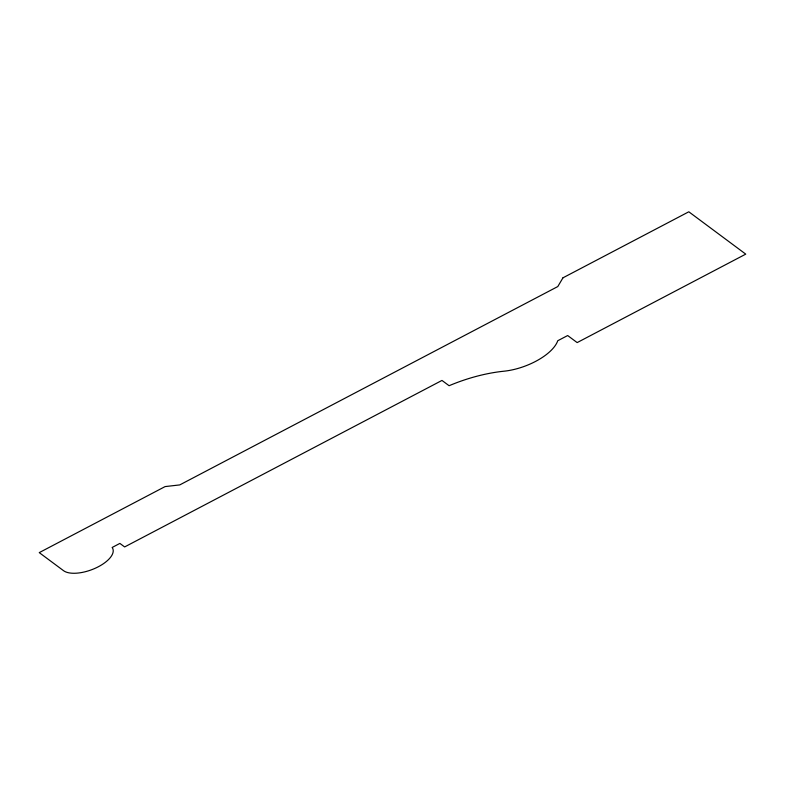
<?xml version="1.0" encoding="UTF-8"?>
<svg xmlns="http://www.w3.org/2000/svg" width="785" height="785" viewBox="0 0 785 785"><rect width="100%" height="100%" fill="white"/><g stroke="black" fill="none" stroke-linecap="round" stroke-linejoin="round"><path stroke-width="1.18" d="M562.963 277.821L557.792 286.554L179.755 484.914L165.085 486.592L39.25 552.62L63.575 570.705A27.465 12.256 -20.3 0 0 96.496 567.673A27.465 12.256 -20.3 0 0 112.157 547.469L119.889 543.406L124.638 546.939L441.975 380.431L449.099 385.72A93.484 41.713 -20.3 0 1 503.882 371.217A42.4 18.919 -20.3 0 0 557.752 340.739L567.673 335.538L577.161 342.594L745.75 254.134L688.808 211.793L562.963 277.821"/></g></svg>
